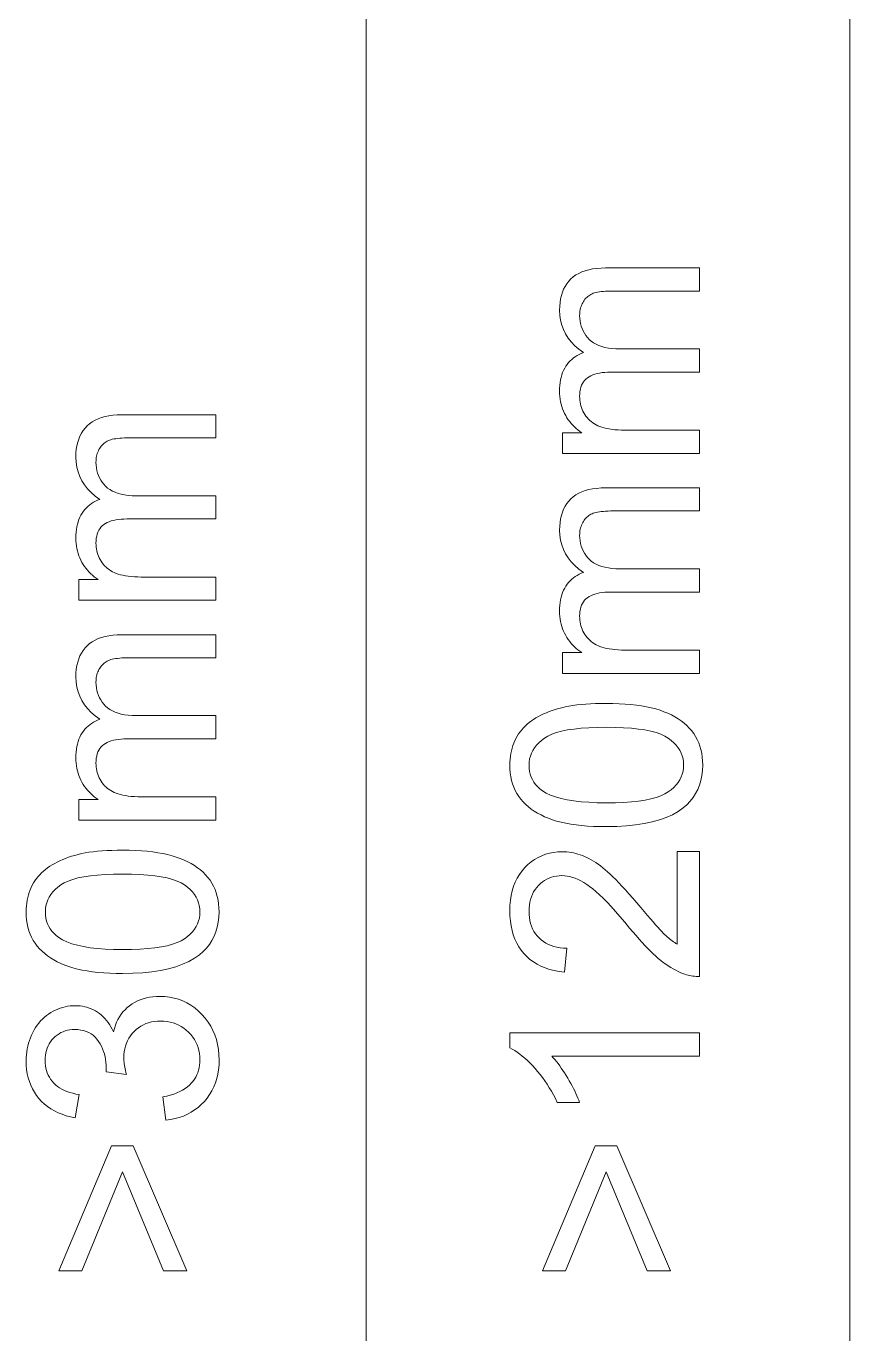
# Model space of a CAD drawing. Extents: x 23 to 417, y 3 to 294.
# Drawn here: x 187.99 to 192.35, y 16.3 to 23.22 of the extents above; entities that cross this region are included whole.
import ezdxf

# ---------------------------------------------------------------- set-up
doc = ezdxf.new("R2010")
doc.units = 0

msp = doc.modelspace()

# ---------------------------------------------------------------- linework, layer by layer
at = {"color": 7, "lineweight": 13}
for p, q in [((189.7918, 10.22), (189.7918, 50.22)), ((192.3525, 10.22), (192.3525, 50.22))]:
    msp.add_line(p, q, dxfattribs=at)
for points in [[(191.5564, 20.9584), (190.832, 20.9584), (190.832, 21.0682), (190.9336, 21.0682), (190.9232, 21.0752), (190.9132, 21.0827), (190.9036, 21.0907), (190.8944, 21.0991), (190.8856, 21.1079), (190.8773, 21.1172), (190.8694, 21.127), (190.8618, 21.1372), (190.8547, 21.1478), (190.848, 21.1589), (190.8419, 21.1704), (190.8364, 21.1822), (190.8315, 21.1943), (190.8273, 21.2067), (190.8237, 21.2195), (190.8208, 21.2325), (190.8186, 21.2459), (190.8169, 21.2596), (190.816, 21.2735), (190.8156, 21.2878), (190.816, 21.3037), (190.817, 21.3189), (190.8186, 21.3335), (190.821, 21.3476), (190.824, 21.3611), (190.8277, 21.374), (190.832, 21.3863), (190.837, 21.3981), (190.8427, 21.4092), (190.8491, 21.4198), (190.856, 21.4298), (190.8635, 21.4392), (190.8715, 21.448), (190.8801, 21.4562), (190.8891, 21.4638), (190.8987, 21.4707), (190.9089, 21.4771), (190.9196, 21.4828), (190.9308, 21.488), (190.9425, 21.4925), (190.9184, 21.5102), (190.8968, 21.5289), (190.8778, 21.5487), (190.8613, 21.5695), (190.8474, 21.5914), (190.8359, 21.6143), (190.8271, 21.6382), (190.8207, 21.6632), (190.8169, 21.6892), (190.8156, 21.7162), (190.8162, 21.7373), (190.818, 21.7573), (190.821, 21.7764), (190.8252, 21.7945), (190.8306, 21.8116), (190.8371, 21.8276), (190.8449, 21.8427), (190.8538, 21.8568), (190.864, 21.8699), (190.8753, 21.882), (190.8879, 21.893), (190.9018, 21.9029), (190.9169, 21.9116), (190.9334, 21.9191), (190.9511, 21.9255), (190.9702, 21.9307), (190.9905, 21.9347), (191.0121, 21.9376), (191.035, 21.9394), (191.0592, 21.94), (191.5564, 21.94), (191.5564, 21.8179), (191.1001, 21.8179), (191.0858, 21.8177), (191.0723, 21.8174), (191.0596, 21.8168), (191.0477, 21.816), (191.0367, 21.8149), (191.0265, 21.8136), (191.0172, 21.812), (191.0086, 21.8102), (191.0009, 21.8082), (190.994, 21.8059), (190.9877, 21.8033), (190.9816, 21.8004), (190.9757, 21.797), (190.9701, 21.7933), (190.9648, 21.7891), (190.9597, 21.7846), (190.9548, 21.7797), (190.9502, 21.7744), (190.9459, 21.7687), (190.9418, 21.7626), (190.9381, 21.7562), (190.9347, 21.7496), (190.9317, 21.7428), (190.9292, 21.7358), (190.927, 21.7285), (190.9252, 21.721), (190.9238, 21.7133), (190.9228, 21.7054), (190.9222, 21.6973), (190.922, 21.6889), (190.9226, 21.6739), (190.9241, 21.6594), (190.9266, 21.6454), (190.9302, 21.632), (190.9348, 21.619), (190.9403, 21.6066), (190.9469, 21.5947), (190.9546, 21.5833), (190.9632, 21.5724), (190.9729, 21.5621), (190.9836, 21.5525), (190.9956, 21.5439), (191.0089, 21.5363), (191.0233, 21.5298), (191.0389, 21.5242), (191.0558, 21.5197), (191.0739, 21.5161), (191.0932, 21.5136), (191.1138, 21.5121), (191.1356, 21.5116), (191.5564, 21.5116), (191.5564, 21.3888), (191.0858, 21.3888), (191.0698, 21.3885), (191.0547, 21.3876), (191.0403, 21.3861), (191.0268, 21.384), (191.0141, 21.3813), (191.0023, 21.378), (190.9912, 21.3741), (190.981, 21.3696), (190.9716, 21.3645), (190.963, 21.3588), (190.9552, 21.3524), (190.9482, 21.3453), (190.9421, 21.3373), (190.9368, 21.3287), (190.9323, 21.3192), (190.9286, 21.309), (190.9257, 21.2981), (190.9237, 21.2863), (190.9225, 21.2738), (190.922, 21.2606), (190.9223, 21.2503), (190.9231, 21.2401), (190.9245, 21.2302), (190.9264, 21.2203), (190.9289, 21.2107), (190.9319, 21.2012), (190.9354, 21.1918), (190.9395, 21.1826), (190.9442, 21.1736), (190.9493, 21.1647), (190.955, 21.1562), (190.9613, 21.1481), (190.968, 21.1405), (190.9752, 21.1334), (190.9829, 21.1268), (190.9912, 21.1206), (190.9999, 21.115), (191.0091, 21.1098), (191.0189, 21.1051), (191.0291, 21.1009), (191.0401, 21.0972), (191.052, 21.0938), (191.0648, 21.0909), (191.0786, 21.0883), (191.0933, 21.0861), (191.1089, 21.0843), (191.1254, 21.0829), (191.1429, 21.082), (191.1613, 21.0814), (191.1806, 21.0812), (191.5564, 21.0812)], [(188.9957, 20.1814), (188.2713, 20.1814), (188.2713, 20.2913), (188.3729, 20.2913), (188.3625, 20.2983), (188.3525, 20.3058), (188.3429, 20.3137), (188.3337, 20.3221), (188.3249, 20.331), (188.3166, 20.3403), (188.3086, 20.35), (188.3011, 20.3602), (188.294, 20.3709), (188.2873, 20.382), (188.2812, 20.3935), (188.2757, 20.4053), (188.2708, 20.4174), (188.2666, 20.4298), (188.263, 20.4425), (188.2601, 20.4556), (188.2578, 20.4689), (188.2562, 20.4826), (188.2552, 20.4966), (188.2549, 20.5109), (188.2552, 20.5267), (188.2563, 20.5419), (188.2579, 20.5566), (188.2603, 20.5707), (188.2633, 20.5841), (188.267, 20.5971), (188.2713, 20.6094), (188.2763, 20.6211), (188.282, 20.6323), (188.2883, 20.6429), (188.2953, 20.6529), (188.3028, 20.6623), (188.3108, 20.6711), (188.3193, 20.6792), (188.3284, 20.6868), (188.338, 20.6938), (188.3482, 20.7001), (188.3589, 20.7059), (188.3701, 20.711), (188.3818, 20.7155), (188.3577, 20.7332), (188.3361, 20.752), (188.3171, 20.7718), (188.3006, 20.7926), (188.2866, 20.8145), (188.2752, 20.8373), (188.2663, 20.8613), (188.26, 20.8862), (188.2562, 20.9122), (188.2549, 20.9393), (188.2555, 20.9603), (188.2573, 20.9804), (188.2603, 20.9995), (188.2645, 21.0175), (188.2698, 21.0346), (188.2764, 21.0507), (188.2842, 21.0658), (188.2931, 21.0799), (188.3033, 21.0929), (188.3146, 21.105), (188.3272, 21.1161), (188.3411, 21.1259), (188.3562, 21.1346), (188.3727, 21.1421), (188.3904, 21.1485), (188.4094, 21.1537), (188.4297, 21.1578), (188.4514, 21.1607), (188.4743, 21.1624), (188.4984, 21.163), (188.9957, 21.163), (188.9957, 21.0409), (188.5394, 21.0409), (188.525, 21.0408), (188.5116, 21.0404), (188.4989, 21.0398), (188.487, 21.039), (188.476, 21.0379), (188.4658, 21.0366), (188.4565, 21.0351), (188.4479, 21.0333), (188.4402, 21.0312), (188.4333, 21.029), (188.4269, 21.0264), (188.4208, 21.0234), (188.415, 21.0201), (188.4094, 21.0163), (188.4041, 21.0122), (188.399, 21.0077), (188.3941, 21.0027), (188.3895, 20.9974), (188.3852, 20.9917), (188.3811, 20.9857), (188.3773, 20.9793), (188.374, 20.9727), (188.371, 20.9659), (188.3685, 20.9588), (188.3663, 20.9516), (188.3645, 20.9441), (188.3631, 20.9364), (188.3621, 20.9285), (188.3615, 20.9203), (188.3613, 20.912), (188.3618, 20.897), (188.3634, 20.8825), (188.3659, 20.8685), (188.3695, 20.855), (188.374, 20.8421), (188.3796, 20.8296), (188.3862, 20.8177), (188.3939, 20.8063), (188.4025, 20.7955), (188.4122, 20.7851), (188.4229, 20.7755), (188.4349, 20.7669), (188.4481, 20.7594), (188.4626, 20.7528), (188.4782, 20.7473), (188.4951, 20.7427), (188.5132, 20.7392), (188.5325, 20.7367), (188.5531, 20.7351), (188.5748, 20.7346), (188.9957, 20.7346), (188.9957, 20.6119), (188.525, 20.6119), (188.5091, 20.6116), (188.4939, 20.6107), (188.4796, 20.6092), (188.4661, 20.6071), (188.4534, 20.6044), (188.4415, 20.6011), (188.4305, 20.5972), (188.4203, 20.5926), (188.4109, 20.5875), (188.4023, 20.5818), (188.3945, 20.5755), (188.3875, 20.5683), (188.3814, 20.5604), (188.3761, 20.5517), (188.3716, 20.5423), (188.3679, 20.5321), (188.365, 20.5211), (188.363, 20.5094), (188.3617, 20.4969), (188.3613, 20.4836), (188.3616, 20.4733), (188.3624, 20.4632), (188.3638, 20.4532), (188.3657, 20.4434), (188.3681, 20.4337), (188.3712, 20.4242), (188.3747, 20.4149), (188.3788, 20.4057), (188.3834, 20.3967), (188.3886, 20.3878), (188.3943, 20.3792), (188.4005, 20.3711), (188.4073, 20.3636), (188.4145, 20.3565), (188.4222, 20.3498), (188.4305, 20.3437), (188.4392, 20.338), (188.4484, 20.3329), (188.4582, 20.3282), (188.4684, 20.324), (188.4794, 20.3202), (188.4913, 20.3169), (188.5041, 20.3139), (188.5179, 20.3113), (188.5325, 20.3092), (188.5482, 20.3074), (188.5647, 20.306), (188.5822, 20.305), (188.6005, 20.3044), (188.6199, 20.3042), (188.9957, 20.3042)], [(191.5564, 19.7947), (190.832, 19.7947), (190.832, 19.9045), (190.9336, 19.9045), (190.9232, 19.9115), (190.9132, 19.919), (190.9036, 19.927), (190.8944, 19.9354), (190.8856, 19.9442), (190.8773, 19.9535), (190.8694, 19.9633), (190.8618, 19.9735), (190.8547, 19.9841), (190.848, 19.9952), (190.8419, 20.0067), (190.8364, 20.0185), (190.8315, 20.0306), (190.8273, 20.043), (190.8237, 20.0558), (190.8208, 20.0688), (190.8186, 20.0822), (190.8169, 20.0958), (190.816, 20.1098), (190.8156, 20.1241), (190.816, 20.1399), (190.817, 20.1552), (190.8186, 20.1698), (190.821, 20.1839), (190.824, 20.1974), (190.8277, 20.2103), (190.832, 20.2226), (190.837, 20.2344), (190.8427, 20.2455), (190.8491, 20.2561), (190.856, 20.2661), (190.8635, 20.2755), (190.8715, 20.2843), (190.8801, 20.2925), (190.8891, 20.3), (190.8987, 20.307), (190.9089, 20.3134), (190.9196, 20.3191), (190.9308, 20.3242), (190.9425, 20.3288), (190.9184, 20.3465), (190.8968, 20.3652), (190.8778, 20.385), (190.8613, 20.4058), (190.8474, 20.4277), (190.8359, 20.4506), (190.8271, 20.4745), (190.8207, 20.4995), (190.8169, 20.5255), (190.8156, 20.5525), (190.8162, 20.5736), (190.818, 20.5936), (190.821, 20.6127), (190.8252, 20.6308), (190.8306, 20.6478), (190.8371, 20.6639), (190.8449, 20.679), (190.8538, 20.6931), (190.864, 20.7062), (190.8753, 20.7183), (190.8879, 20.7293), (190.9018, 20.7391), (190.9169, 20.7478), (190.9334, 20.7554), (190.9511, 20.7618), (190.9702, 20.767), (190.9905, 20.771), (191.0121, 20.7739), (191.035, 20.7757), (191.0592, 20.7763), (191.5564, 20.7763), (191.5564, 20.6542), (191.1001, 20.6542), (191.0858, 20.654), (191.0723, 20.6537), (191.0596, 20.6531), (191.0477, 20.6522), (191.0367, 20.6512), (191.0265, 20.6499), (191.0172, 20.6483), (191.0086, 20.6465), (191.0009, 20.6445), (190.994, 20.6422), (190.9877, 20.6396), (190.9816, 20.6367), (190.9757, 20.6333), (190.9701, 20.6296), (190.9648, 20.6254), (190.9597, 20.6209), (190.9548, 20.616), (190.9502, 20.6107), (190.9459, 20.605), (190.9418, 20.5989), (190.9381, 20.5925), (190.9347, 20.5859), (190.9317, 20.5791), (190.9292, 20.572), (190.927, 20.5648), (190.9252, 20.5573), (190.9238, 20.5496), (190.9228, 20.5417), (190.9222, 20.5336), (190.922, 20.5252), (190.9226, 20.5102), (190.9241, 20.4957), (190.9266, 20.4817), (190.9302, 20.4683), (190.9348, 20.4553), (190.9403, 20.4429), (190.9469, 20.431), (190.9546, 20.4196), (190.9632, 20.4087), (190.9729, 20.3984), (190.9836, 20.3888), (190.9956, 20.3802), (191.0089, 20.3726), (191.0233, 20.366), (191.0389, 20.3605), (191.0558, 20.356), (191.0739, 20.3524), (191.0932, 20.3499), (191.1138, 20.3484), (191.1356, 20.3479), (191.5564, 20.3479), (191.5564, 20.2251), (191.0858, 20.2251), (191.0698, 20.2248), (191.0547, 20.2239), (191.0403, 20.2224), (191.0268, 20.2203), (191.0141, 20.2176), (191.0023, 20.2143), (190.9912, 20.2104), (190.981, 20.2059), (190.9716, 20.2008), (190.963, 20.1951), (190.9552, 20.1887), (190.9482, 20.1815), (190.9421, 20.1736), (190.9368, 20.165), (190.9323, 20.1555), (190.9286, 20.1453), (190.9257, 20.1343), (190.9237, 20.1226), (190.9225, 20.1101), (190.922, 20.0969), (190.9223, 20.0866), (190.9231, 20.0764), (190.9245, 20.0665), (190.9264, 20.0566), (190.9289, 20.047), (190.9319, 20.0375), (190.9354, 20.0281), (190.9395, 20.0189), (190.9442, 20.0099), (190.9493, 20.001), (190.955, 19.9925), (190.9613, 19.9844), (190.968, 19.9768), (190.9752, 19.9697), (190.9829, 19.9631), (190.9912, 19.9569), (190.9999, 19.9513), (191.0091, 19.9461), (191.0189, 19.9414), (191.0291, 19.9372), (191.0401, 19.9335), (191.052, 19.9301), (191.0648, 19.9271), (191.0786, 19.9246), (191.0933, 19.9224), (191.1089, 19.9206), (191.1254, 19.9192), (191.1429, 19.9182), (191.1613, 19.9177), (191.1806, 19.9175), (191.5564, 19.9175)], [(188.9957, 19.0177), (188.2713, 19.0177), (188.2713, 19.1275), (188.3729, 19.1275), (188.3625, 19.1346), (188.3525, 19.1421), (188.3429, 19.15), (188.3337, 19.1584), (188.3249, 19.1673), (188.3166, 19.1766), (188.3086, 19.1863), (188.3011, 19.1965), (188.294, 19.2072), (188.2873, 19.2183), (188.2812, 19.2298), (188.2757, 19.2415), (188.2708, 19.2537), (188.2666, 19.2661), (188.263, 19.2788), (188.2601, 19.2919), (188.2578, 19.3052), (188.2562, 19.3189), (188.2552, 19.3329), (188.2549, 19.3472), (188.2552, 19.363), (188.2563, 19.3782), (188.2579, 19.3929), (188.2603, 19.4069), (188.2633, 19.4204), (188.267, 19.4333), (188.2713, 19.4457), (188.2763, 19.4574), (188.282, 19.4686), (188.2883, 19.4792), (188.2953, 19.4892), (188.3028, 19.4986), (188.3108, 19.5074), (188.3193, 19.5155), (188.3284, 19.5231), (188.338, 19.5301), (188.3482, 19.5364), (188.3589, 19.5422), (188.3701, 19.5473), (188.3818, 19.5518), (188.3577, 19.5695), (188.3361, 19.5883), (188.3171, 19.6081), (188.3006, 19.6289), (188.2866, 19.6507), (188.2752, 19.6736), (188.2663, 19.6976), (188.26, 19.7225), (188.2562, 19.7485), (188.2549, 19.7756), (188.2555, 19.7966), (188.2573, 19.8167), (188.2603, 19.8358), (188.2645, 19.8538), (188.2698, 19.8709), (188.2764, 19.887), (188.2842, 19.9021), (188.2931, 19.9161), (188.3033, 19.9292), (188.3146, 19.9413), (188.3272, 19.9523), (188.3411, 19.9622), (188.3562, 19.9709), (188.3727, 19.9784), (188.3904, 19.9848), (188.4094, 19.99), (188.4297, 19.9941), (188.4514, 19.997), (188.4743, 19.9987), (188.4984, 19.9993), (188.9957, 19.9993), (188.9957, 19.8772), (188.5394, 19.8772), (188.525, 19.8771), (188.5116, 19.8767), (188.4989, 19.8761), (188.487, 19.8753), (188.476, 19.8742), (188.4658, 19.8729), (188.4565, 19.8714), (188.4479, 19.8696), (188.4402, 19.8675), (188.4333, 19.8653), (188.4269, 19.8627), (188.4208, 19.8597), (188.415, 19.8564), (188.4094, 19.8526), (188.4041, 19.8485), (188.399, 19.8439), (188.3941, 19.839), (188.3895, 19.8337), (188.3852, 19.828), (188.3811, 19.822), (188.3773, 19.8156), (188.374, 19.809), (188.371, 19.8021), (188.3685, 19.7951), (188.3663, 19.7878), (188.3645, 19.7804), (188.3631, 19.7727), (188.3621, 19.7648), (188.3615, 19.7566), (188.3613, 19.7483), (188.3618, 19.7333), (188.3634, 19.7188), (188.3659, 19.7048), (188.3695, 19.6913), (188.374, 19.6784), (188.3796, 19.6659), (188.3862, 19.654), (188.3939, 19.6426), (188.4025, 19.6318), (188.4122, 19.6214), (188.4229, 19.6118), (188.4349, 19.6032), (188.4481, 19.5957), (188.4626, 19.5891), (188.4782, 19.5835), (188.4951, 19.579), (188.5132, 19.5755), (188.5325, 19.573), (188.5531, 19.5714), (188.5748, 19.5709), (188.9957, 19.5709), (188.9957, 19.4481), (188.525, 19.4481), (188.5091, 19.4478), (188.4939, 19.4469), (188.4796, 19.4454), (188.4661, 19.4433), (188.4534, 19.4406), (188.4415, 19.4373), (188.4305, 19.4334), (188.4203, 19.4289), (188.4109, 19.4238), (188.4023, 19.4181), (188.3945, 19.4117), (188.3875, 19.4046), (188.3814, 19.3967), (188.3761, 19.388), (188.3716, 19.3786), (188.3679, 19.3684), (188.365, 19.3574), (188.363, 19.3457), (188.3617, 19.3332), (188.3613, 19.3199), (188.3616, 19.3096), (188.3624, 19.2995), (188.3638, 19.2895), (188.3657, 19.2797), (188.3681, 19.27), (188.3712, 19.2605), (188.3747, 19.2512), (188.3788, 19.242), (188.3834, 19.2329), (188.3886, 19.2241), (188.3943, 19.2155), (188.4005, 19.2074), (188.4073, 19.1999), (188.4145, 19.1927), (188.4222, 19.1861), (188.4305, 19.18), (188.4392, 19.1743), (188.4484, 19.1692), (188.4582, 19.1645), (188.4684, 19.1603), (188.4794, 19.1565), (188.4913, 19.1532), (188.5041, 19.1502), (188.5179, 19.1476), (188.5325, 19.1455), (188.5482, 19.1437), (188.5647, 19.1423), (188.5822, 19.1413), (188.6005, 19.1407), (188.6199, 19.1405), (188.9957, 19.1405)], [(191.0632, 18.9836), (191.0285, 18.984), (190.9951, 18.9851), (190.9631, 18.9869), (190.9324, 18.9895), (190.9032, 18.9927), (190.8754, 18.9968), (190.8489, 19.0015), (190.8238, 19.007), (190.8001, 19.0132), (190.7778, 19.0201), (190.7567, 19.0278), (190.7365, 19.0361), (190.7174, 19.0452), (190.6992, 19.055), (190.682, 19.0655), (190.6658, 19.0767), (190.6507, 19.0886), (190.6364, 19.1012), (190.6232, 19.1145), (190.611, 19.1286), (190.5999, 19.1433), (190.5899, 19.1588), (190.5811, 19.1751), (190.5735, 19.1921), (190.567, 19.2098), (190.5617, 19.2283), (190.5576, 19.2475), (190.5547, 19.2675), (190.5529, 19.2882), (190.5523, 19.3097), (190.5527, 19.3256), (190.5536, 19.3411), (190.5553, 19.3562), (190.5575, 19.3709), (190.5604, 19.3852), (190.564, 19.3991), (190.5682, 19.4127), (190.5731, 19.4258), (190.5786, 19.4385), (190.5847, 19.4509), (190.5915, 19.4628), (190.5988, 19.4743), (190.6068, 19.4854), (190.6152, 19.4961), (190.6243, 19.5063), (190.6339, 19.5161), (190.6441, 19.5255), (190.6549, 19.5345), (190.6663, 19.543), (190.6782, 19.5511), (190.6907, 19.5589), (190.7037, 19.5663), (190.7172, 19.5734), (190.7313, 19.5801), (190.7459, 19.5864), (190.761, 19.5925), (190.7767, 19.5982), (190.7929, 19.6035), (190.8096, 19.6086), (190.8269, 19.6132), (190.845, 19.6175), (190.8644, 19.6213), (190.885, 19.6247), (190.9068, 19.6276), (190.9298, 19.6301), (190.9541, 19.6321), (190.9795, 19.6337), (191.0062, 19.6348), (191.0341, 19.6355), (191.0632, 19.6357), (191.0978, 19.6354), (191.1309, 19.6343), (191.1627, 19.6325), (191.1932, 19.6299), (191.2223, 19.6267), (191.25, 19.6227), (191.2764, 19.618), (191.3014, 19.6126), (191.3251, 19.6064), (191.3474, 19.5996), (191.3685, 19.592), (191.3886, 19.5837), (191.4078, 19.5747), (191.426, 19.5649), (191.4432, 19.5545), (191.4594, 19.5433), (191.4747, 19.5314), (191.4889, 19.5188), (191.5022, 19.5055), (191.5145, 19.4915), (191.5257, 19.4767), (191.5357, 19.4612), (191.5446, 19.4449), (191.5522, 19.4278), (191.5587, 19.41), (191.564, 19.3915), (191.5682, 19.3722), (191.5711, 19.3521), (191.5729, 19.3313), (191.5735, 19.3097), (191.5724, 19.2814), (191.5693, 19.2543), (191.5641, 19.2285), (191.5569, 19.2039), (191.5476, 19.1806), (191.5361, 19.1585), (191.5227, 19.1376), (191.5071, 19.118), (191.4895, 19.0997), (191.4698, 19.0825), (191.4433, 19.0637), (191.4136, 19.0469), (191.3808, 19.0321), (191.3448, 19.0192), (191.3057, 19.0083), (191.2635, 18.9994), (191.2182, 18.9925), (191.1697, 18.9876), (191.118, 18.9846)], [(191.0632, 19.1098), (191.1109, 19.1104), (191.1552, 19.1121), (191.1962, 19.115), (191.2339, 19.119), (191.2683, 19.1242), (191.2994, 19.1306), (191.3273, 19.1381), (191.3518, 19.1467), (191.3731, 19.1565), (191.391, 19.1675), (191.4065, 19.1792), (191.4203, 19.1916), (191.4326, 19.2045), (191.4432, 19.2179), (191.4521, 19.2318), (191.4595, 19.2463), (191.4652, 19.2614), (191.4693, 19.2769), (191.4717, 19.293), (191.4725, 19.3097), (191.4717, 19.3263), (191.4693, 19.3424), (191.4652, 19.358), (191.4594, 19.373), (191.4521, 19.3875), (191.4431, 19.4015), (191.4324, 19.4149), (191.4201, 19.4278), (191.4062, 19.4401), (191.3907, 19.4519), (191.3727, 19.4629), (191.3514, 19.4726), (191.3268, 19.4813), (191.299, 19.4888), (191.2679, 19.4951), (191.2335, 19.5003), (191.1958, 19.5044), (191.1549, 19.5072), (191.1107, 19.509), (191.0632, 19.5095), (191.0155, 19.509), (190.9711, 19.5072), (190.93, 19.5044), (190.8922, 19.5003), (190.8578, 19.4951), (190.8266, 19.4888), (190.7988, 19.4813), (190.7742, 19.4726), (190.753, 19.4629), (190.7351, 19.4519), (190.7197, 19.4401), (190.7059, 19.4277), (190.6937, 19.4148), (190.6832, 19.4013), (190.6743, 19.3872), (190.667, 19.3725), (190.6613, 19.3573), (190.6572, 19.3416), (190.6548, 19.3252), (190.654, 19.3083), (190.6547, 19.2917), (190.6568, 19.2758), (190.6604, 19.2606), (190.6654, 19.2461), (190.6719, 19.2323), (190.6797, 19.2191), (190.6891, 19.2066), (190.6998, 19.1948), (190.712, 19.1837), (190.7256, 19.1733), (190.7454, 19.1612), (190.7684, 19.1504), (190.7944, 19.1409), (190.8235, 19.1327), (190.8557, 19.1257), (190.891, 19.12), (190.9294, 19.1155), (190.9709, 19.1124), (191.0155, 19.1104)], [(188.5025, 18.2067), (188.4678, 18.207), (188.4344, 18.2081), (188.4024, 18.21), (188.3717, 18.2125), (188.3425, 18.2158), (188.3146, 18.2198), (188.2882, 18.2246), (188.2631, 18.23), (188.2394, 18.2362), (188.2171, 18.2432), (188.1959, 18.2508), (188.1758, 18.2592), (188.1566, 18.2683), (188.1385, 18.278), (188.1213, 18.2885), (188.1051, 18.2997), (188.0899, 18.3116), (188.0757, 18.3243), (188.0625, 18.3376), (188.0503, 18.3516), (188.0391, 18.3664), (188.0292, 18.3819), (188.0204, 18.3982), (188.0127, 18.4151), (188.0063, 18.4329), (188.001, 18.4514), (187.9969, 18.4706), (187.994, 18.4906), (187.9922, 18.5113), (187.9916, 18.5327), (187.9919, 18.5486), (187.9929, 18.5641), (187.9945, 18.5792), (187.9968, 18.594), (187.9997, 18.6083), (188.0033, 18.6222), (188.0075, 18.6357), (188.0124, 18.6489), (188.0179, 18.6616), (188.024, 18.6739), (188.0308, 18.6859), (188.0381, 18.6974), (188.046, 18.7085), (188.0545, 18.7191), (188.0636, 18.7294), (188.0732, 18.7392), (188.0834, 18.7486), (188.0942, 18.7575), (188.1055, 18.7661), (188.1175, 18.7742), (188.1299, 18.7819), (188.143, 18.7893), (188.1565, 18.7964), (188.1706, 18.8031), (188.1852, 18.8095), (188.2003, 18.8155), (188.216, 18.8212), (188.2322, 18.8266), (188.2489, 18.8316), (188.2662, 18.8363), (188.2843, 18.8406), (188.3037, 18.8444), (188.3243, 18.8478), (188.3461, 18.8507), (188.3691, 18.8532), (188.3933, 18.8552), (188.4188, 18.8568), (188.4455, 18.8579), (188.4734, 18.8586), (188.5025, 18.8588), (188.537, 18.8584), (188.5702, 18.8573), (188.602, 18.8555), (188.6325, 18.853), (188.6616, 18.8498), (188.6893, 18.8458), (188.7157, 18.8411), (188.7407, 18.8357), (188.7643, 18.8295), (188.7866, 18.8226), (188.8078, 18.815), (188.8279, 18.8067), (188.8471, 18.7977), (188.8653, 18.788), (188.8825, 18.7775), (188.8987, 18.7664), (188.9139, 18.7545), (188.9282, 18.7419), (188.9415, 18.7286), (188.9538, 18.7145), (188.965, 18.6997), (188.975, 18.6842), (188.9839, 18.6679), (188.9915, 18.6509), (188.998, 18.6331), (189.0033, 18.6145), (189.0075, 18.5952), (189.0104, 18.5751), (189.0122, 18.5543), (189.0128, 18.5327), (189.0117, 18.5044), (189.0086, 18.4774), (189.0034, 18.4516), (188.9962, 18.427), (188.9868, 18.4036), (188.9754, 18.3815), (188.962, 18.3607), (188.9464, 18.3411), (188.9288, 18.3227), (188.9091, 18.3056), (188.8826, 18.2868), (188.8529, 18.27), (188.8201, 18.2551), (188.7841, 18.2423), (188.745, 18.2314), (188.7028, 18.2225), (188.6574, 18.2156), (188.6089, 18.2106), (188.5573, 18.2077)], [(191.4384, 18.852), (191.5564, 18.852), (191.5564, 18.191), (191.5476, 18.1909), (191.5388, 18.1911), (191.5301, 18.1917), (191.5215, 18.1926), (191.5129, 18.1939), (191.5045, 18.1955), (191.496, 18.1974), (191.4877, 18.1997), (191.4794, 18.2023), (191.4712, 18.2053), (191.4577, 18.2107), (191.4442, 18.2166), (191.4308, 18.2232), (191.4175, 18.2304), (191.4041, 18.2381), (191.3909, 18.2465), (191.3776, 18.2555), (191.3644, 18.2651), (191.3513, 18.2753), (191.3382, 18.2861), (191.3248, 18.2978), (191.3111, 18.3104), (191.297, 18.3239), (191.2825, 18.3385), (191.2675, 18.3541), (191.2522, 18.3707), (191.2364, 18.3882), (191.2203, 18.4067), (191.2037, 18.4263), (191.1867, 18.4468), (191.1605, 18.4783), (191.1355, 18.5078), (191.1115, 18.5351), (191.0887, 18.5603), (191.0669, 18.5834), (191.0463, 18.6044), (191.0268, 18.6232), (191.0084, 18.64), (190.9911, 18.6546), (190.9749, 18.6671), (190.9594, 18.678), (190.944, 18.6877), (190.9288, 18.6963), (190.9138, 18.7038), (190.8989, 18.7101), (190.8843, 18.7152), (190.8698, 18.7193), (190.8554, 18.7221), (190.8412, 18.7238), (190.8272, 18.7244), (190.8129, 18.7239), (190.799, 18.7223), (190.7855, 18.7197), (190.7725, 18.7161), (190.76, 18.7114), (190.7479, 18.7056), (190.7363, 18.6988), (190.7251, 18.691), (190.7144, 18.6821), (190.7041, 18.6722), (190.6946, 18.6615), (190.6861, 18.6501), (190.6785, 18.6381), (190.672, 18.6254), (190.6665, 18.6121), (190.662, 18.5982), (190.6585, 18.5836), (190.656, 18.5684), (190.6545, 18.5526), (190.654, 18.5361), (190.6545, 18.5188), (190.6561, 18.5021), (190.6588, 18.4861), (190.6625, 18.4709), (190.6673, 18.4563), (190.6731, 18.4425), (190.68, 18.4294), (190.688, 18.417), (190.6971, 18.4053), (190.7072, 18.3943), (190.7182, 18.3841), (190.7301, 18.3751), (190.7428, 18.3671), (190.7563, 18.3601), (190.7706, 18.3542), (190.7858, 18.3493), (190.8017, 18.3455), (190.8185, 18.3427), (190.8361, 18.341), (190.8545, 18.3404), (190.8416, 18.2142), (190.814, 18.2175), (190.7878, 18.2222), (190.7629, 18.2284), (190.7393, 18.236), (190.7171, 18.245), (190.6963, 18.2555), (190.6768, 18.2674), (190.6586, 18.2808), (190.6418, 18.2955), (190.6263, 18.3117), (190.6123, 18.3292), (190.5997, 18.3479), (190.5886, 18.3677), (190.579, 18.3887), (190.5708, 18.4108), (190.5642, 18.4341), (190.559, 18.4585), (190.5553, 18.4842), (190.5531, 18.5109), (190.5523, 18.5389), (190.5531, 18.5671), (190.5555, 18.594), (190.5595, 18.6198), (190.5651, 18.6444), (190.5723, 18.6678), (190.5811, 18.69), (190.5914, 18.711), (190.6034, 18.7307), (190.617, 18.7493), (190.6321, 18.7667), (190.6485, 18.7826), (190.6656, 18.7969), (190.6835, 18.8095), (190.7021, 18.8204), (190.7215, 18.8296), (190.7417, 18.8372), (190.7626, 18.8431), (190.7843, 18.8472), (190.8067, 18.8498), (190.83, 18.8506), (190.8419, 18.8504), (190.8539, 18.8496), (190.8658, 18.8484), (190.8777, 18.8467), (190.8895, 18.8445), (190.9013, 18.8418), (190.913, 18.8386), (190.9247, 18.8349), (190.9364, 18.8307), (190.948, 18.826), (190.9596, 18.8208), (190.9714, 18.8149), (190.9833, 18.8084), (190.9953, 18.8012), (191.0075, 18.7934), (191.0198, 18.7849), (191.0322, 18.7758), (191.0447, 18.766), (191.0573, 18.7556), (191.0701, 18.7445), (191.0834, 18.7324), (191.0976, 18.7187), (191.1128, 18.7036), (191.129, 18.6869), (191.1461, 18.6687), (191.1642, 18.649), (191.1832, 18.6279), (191.2032, 18.6052), (191.2242, 18.581), (191.2461, 18.5552), (191.264, 18.5339), (191.2808, 18.5142), (191.2963, 18.4961), (191.3107, 18.4795), (191.3239, 18.4645), (191.3359, 18.4511), (191.3467, 18.4393), (191.3563, 18.4291), (191.3647, 18.4204), (191.3719, 18.4134), (191.3785, 18.4072), (191.3852, 18.4012), (191.3918, 18.3955), (191.3984, 18.39), (191.4051, 18.3847), (191.4117, 18.3796), (191.4184, 18.3748), (191.4251, 18.3701), (191.4317, 18.3657), (191.4384, 18.3615)], [(188.5025, 18.3329), (188.5501, 18.3334), (188.5944, 18.3352), (188.6355, 18.3381), (188.6732, 18.3421), (188.7076, 18.3473), (188.7387, 18.3536), (188.7666, 18.3611), (188.7911, 18.3698), (188.8123, 18.3796), (188.8303, 18.3905), (188.8458, 18.4023), (188.8596, 18.4146), (188.8719, 18.4275), (188.8825, 18.4409), (188.8914, 18.4549), (188.8988, 18.4694), (188.9045, 18.4844), (188.9086, 18.5), (188.911, 18.5161), (188.9118, 18.5327), (188.911, 18.5494), (188.9085, 18.5655), (188.9044, 18.5811), (188.8987, 18.5961), (188.8913, 18.6106), (188.8823, 18.6245), (188.8717, 18.6379), (188.8594, 18.6508), (188.8455, 18.6632), (188.83, 18.675), (188.812, 18.6859), (188.7907, 18.6957), (188.7661, 18.7044), (188.7383, 18.7118), (188.7072, 18.7182), (188.6728, 18.7234), (188.6351, 18.7274), (188.5942, 18.7303), (188.55, 18.732), (188.5025, 18.7326), (188.4548, 18.732), (188.4104, 18.7303), (188.3693, 18.7274), (188.3315, 18.7234), (188.297, 18.7182), (188.2659, 18.7118), (188.2381, 18.7044), (188.2135, 18.6957), (188.1923, 18.6859), (188.1744, 18.675), (188.159, 18.6631), (188.1452, 18.6508), (188.133, 18.6378), (188.1225, 18.6243), (188.1136, 18.6102), (188.1062, 18.5956), (188.1006, 18.5804), (188.0965, 18.5646), (188.0941, 18.5483), (188.0933, 18.5314), (188.094, 18.5148), (188.0961, 18.4989), (188.0997, 18.4837), (188.1047, 18.4692), (188.1112, 18.4553), (188.119, 18.4421), (188.1284, 18.4297), (188.1391, 18.4179), (188.1513, 18.4067), (188.1649, 18.3963), (188.1847, 18.3843), (188.2076, 18.3735), (188.2337, 18.364), (188.2628, 18.3557), (188.295, 18.3487), (188.3303, 18.343), (188.3687, 18.3386), (188.4102, 18.3354), (188.4548, 18.3335)], [(188.7317, 17.4304), (188.7154, 17.5532), (188.7356, 17.5577), (188.7548, 17.5628), (188.7727, 17.5686), (188.7895, 17.5749), (188.8051, 17.5818), (188.8196, 17.5893), (188.8329, 17.5973), (188.845, 17.606), (188.856, 17.6153), (188.8658, 17.6252), (188.8745, 17.6355), (188.8823, 17.6464), (188.8893, 17.6576), (188.8952, 17.6694), (188.9003, 17.6815), (188.9044, 17.6941), (188.9077, 17.7072), (188.91, 17.7207), (188.9113, 17.7346), (188.9118, 17.749), (188.9112, 17.766), (188.9094, 17.7825), (188.9064, 17.7985), (188.9022, 17.814), (188.8968, 17.8289), (188.8902, 17.8432), (188.8824, 17.857), (188.8734, 17.8703), (188.8632, 17.8831), (188.8518, 17.8953), (188.8395, 17.9066), (188.8266, 17.9168), (188.8132, 17.9257), (188.7992, 17.9335), (188.7846, 17.94), (188.7694, 17.9454), (188.7537, 17.9496), (188.7374, 17.9526), (188.7205, 17.9544), (188.7031, 17.955), (188.6865, 17.9544), (188.6704, 17.9528), (188.655, 17.95), (188.6402, 17.9461), (188.6259, 17.9412), (188.6123, 17.9351), (188.5992, 17.9279), (188.5867, 17.9196), (188.5749, 17.9102), (188.5636, 17.8997), (188.5531, 17.8884), (188.5438, 17.8764), (188.5356, 17.8639), (188.5284, 17.8507), (188.5224, 17.837), (188.5175, 17.8226), (188.5136, 17.8077), (188.5109, 17.7921), (188.5092, 17.776), (188.5087, 17.7592), (188.5088, 17.7521), (188.5092, 17.7446), (188.5099, 17.7368), (188.5108, 17.7286), (188.5121, 17.7201), (188.5136, 17.7113), (188.5154, 17.7021), (188.5174, 17.6926), (188.5197, 17.6828), (188.5223, 17.6726), (188.4145, 17.6862), (188.4148, 17.6886), (188.415, 17.6909), (188.4152, 17.6931), (188.4154, 17.6953), (188.4156, 17.6973), (188.4157, 17.6992), (188.4158, 17.7011), (188.4158, 17.7028), (188.4159, 17.7044), (188.4159, 17.706), (188.4155, 17.7215), (188.4143, 17.7367), (188.4122, 17.7516), (188.4093, 17.7662), (188.4057, 17.7805), (188.4012, 17.7945), (188.3958, 17.8081), (188.3897, 17.8215), (188.3828, 17.8345), (188.375, 17.8472), (188.3663, 17.8591), (188.3568, 17.8698), (188.3464, 17.8792), (188.3351, 17.8874), (188.323, 17.8943), (188.3099, 17.8999), (188.2959, 17.9043), (188.2811, 17.9074), (188.2654, 17.9093), (188.2488, 17.9099), (188.2355, 17.9095), (188.2227, 17.9081), (188.2104, 17.9058), (188.1985, 17.9026), (188.187, 17.8985), (188.1761, 17.8935), (188.1656, 17.8876), (188.1556, 17.8807), (188.146, 17.8729), (188.1369, 17.8642), (188.1285, 17.8548), (188.121, 17.8449), (188.1143, 17.8344), (188.1085, 17.8234), (188.1037, 17.8119), (188.0997, 17.7998), (188.0966, 17.7872), (188.0943, 17.7741), (188.093, 17.7604), (188.0926, 17.7462), (188.093, 17.7322), (188.0944, 17.7185), (188.0966, 17.7054), (188.0998, 17.6928), (188.1038, 17.6806), (188.1088, 17.6689), (188.1146, 17.6577), (188.1214, 17.6469), (188.129, 17.6367), (188.1376, 17.6269), (188.147, 17.6177), (188.1574, 17.6091), (188.1687, 17.6013), (188.1808, 17.5941), (188.1939, 17.5876), (188.2078, 17.5818), (188.2227, 17.5767), (188.2384, 17.5723), (188.2551, 17.5685), (188.2727, 17.5655), (188.2508, 17.4427), (188.2267, 17.4478), (188.2037, 17.454), (188.1817, 17.4614), (188.1609, 17.4699), (188.1413, 17.4795), (188.1227, 17.4903), (188.1052, 17.5023), (188.0889, 17.5154), (188.0736, 17.5296), (188.0595, 17.545), (188.0466, 17.5614), (188.0351, 17.5785), (188.0249, 17.5964), (188.0161, 17.6151), (188.0086, 17.6345), (188.0025, 17.6548), (187.9977, 17.6758), (187.9943, 17.6976), (187.9923, 17.7202), (187.9916, 17.7435), (187.992, 17.7598), (187.993, 17.7757), (187.9948, 17.7915), (187.9972, 17.8069), (188.0004, 17.8221), (188.0043, 17.8371), (188.0088, 17.8518), (188.0141, 17.8662), (188.0201, 17.8804), (188.0267, 17.8943), (188.034, 17.9077), (188.0418, 17.9205), (188.0501, 17.9327), (188.0589, 17.9442), (188.0683, 17.9551), (188.0781, 17.9653), (188.0885, 17.9748), (188.0993, 17.9838), (188.1107, 17.992), (188.1226, 17.9996), (188.1348, 18.0066), (188.1472, 18.0128), (188.1597, 18.0183), (188.1724, 18.023), (188.1852, 18.027), (188.1981, 18.0303), (188.2113, 18.0329), (188.2245, 18.0347), (188.2379, 18.0358), (188.2515, 18.0361), (188.2644, 18.0358), (188.277, 18.0347), (188.2894, 18.033), (188.3015, 18.0306), (188.3134, 18.0274), (188.3251, 18.0236), (188.3365, 18.0191), (188.3478, 18.0139), (188.3588, 18.008), (188.3695, 18.0014), (188.3799, 17.9941), (188.3899, 17.9861), (188.3995, 17.9775), (188.4086, 17.9682), (188.4173, 17.9582), (188.4255, 17.9476), (188.4333, 17.9363), (188.4407, 17.9243), (188.4476, 17.9117), (188.4541, 17.8984), (188.4586, 17.9157), (188.4641, 17.9322), (188.4703, 17.948), (188.4775, 17.963), (188.4856, 17.9771), (188.4945, 17.9905), (188.5043, 18.0031), (188.515, 18.0149), (188.5266, 18.0259), (188.539, 18.0361), (188.5522, 18.0455), (188.5661, 18.0538), (188.5806, 18.0612), (188.5958, 18.0676), (188.6116, 18.073), (188.6281, 18.0774), (188.6452, 18.0808), (188.6629, 18.0833), (188.6813, 18.0848), (188.7003, 18.0853), (188.7262, 18.0843), (188.7511, 18.0814), (188.7753, 18.0767), (188.7987, 18.07), (188.8214, 18.0614), (188.8432, 18.0509), (188.8642, 18.0385), (188.8844, 18.0241), (188.9038, 18.0079), (188.9224, 17.9898), (188.9397, 17.9702), (188.9552, 17.9495), (188.9688, 17.9279), (188.9807, 17.9053), (188.9907, 17.8816), (188.9989, 17.857), (189.0052, 17.8313), (189.0098, 17.8047), (189.0125, 17.777), (189.0134, 17.7483), (189.0127, 17.7224), (189.0103, 17.6974), (189.0064, 17.6733), (189.0009, 17.6501), (188.9938, 17.6278), (188.9852, 17.6064), (188.975, 17.5859), (188.9632, 17.5662), (188.9499, 17.5475), (188.935, 17.5297), (188.9189, 17.513), (188.9018, 17.4979), (188.8838, 17.4842), (188.8648, 17.472), (188.845, 17.4614), (188.8242, 17.4522), (188.8024, 17.4445), (188.7798, 17.4383), (188.7562, 17.4336)], [(191.5564, 17.8922), (191.5564, 17.7694), (190.774, 17.7694), (190.7825, 17.7603), (190.7909, 17.7506), (190.7994, 17.7403), (190.8079, 17.7295), (190.8163, 17.7182), (190.8248, 17.7063), (190.8332, 17.6938), (190.8417, 17.6808), (190.8502, 17.6672), (190.8586, 17.6531), (190.8669, 17.6389), (190.8747, 17.6249), (190.8821, 17.6113), (190.8891, 17.5979), (190.8956, 17.5848), (190.9017, 17.5721), (190.9075, 17.5596), (190.9128, 17.5474), (190.9176, 17.5355), (190.922, 17.5239), (190.8034, 17.5239), (190.7935, 17.5442), (190.7832, 17.564), (190.7725, 17.5833), (190.7613, 17.6021), (190.7498, 17.6204), (190.7379, 17.6381), (190.7255, 17.6554), (190.7128, 17.6721), (190.6996, 17.6883), (190.686, 17.7039), (190.6723, 17.7189), (190.6586, 17.733), (190.6451, 17.7461), (190.6316, 17.7584), (190.6182, 17.7698), (190.6048, 17.7802), (190.5916, 17.7898), (190.5784, 17.7985), (190.5653, 17.8062), (190.5523, 17.8131), (190.5523, 17.8922)], [(188.5585, 17.2947), (188.8416, 16.6323), (188.7195, 16.6323), (188.5018, 17.1569), (188.2863, 16.6323), (188.1642, 16.6323), (188.4439, 17.2947)], [(191.1192, 17.2947), (191.4023, 16.6323), (191.2802, 16.6323), (191.0626, 17.1569), (190.847, 16.6323), (190.7249, 16.6323), (191.0046, 17.2947)]]:
    msp.add_lwpolyline(points, close=True, dxfattribs=at)

doc.saveas('drawing.dxf')
